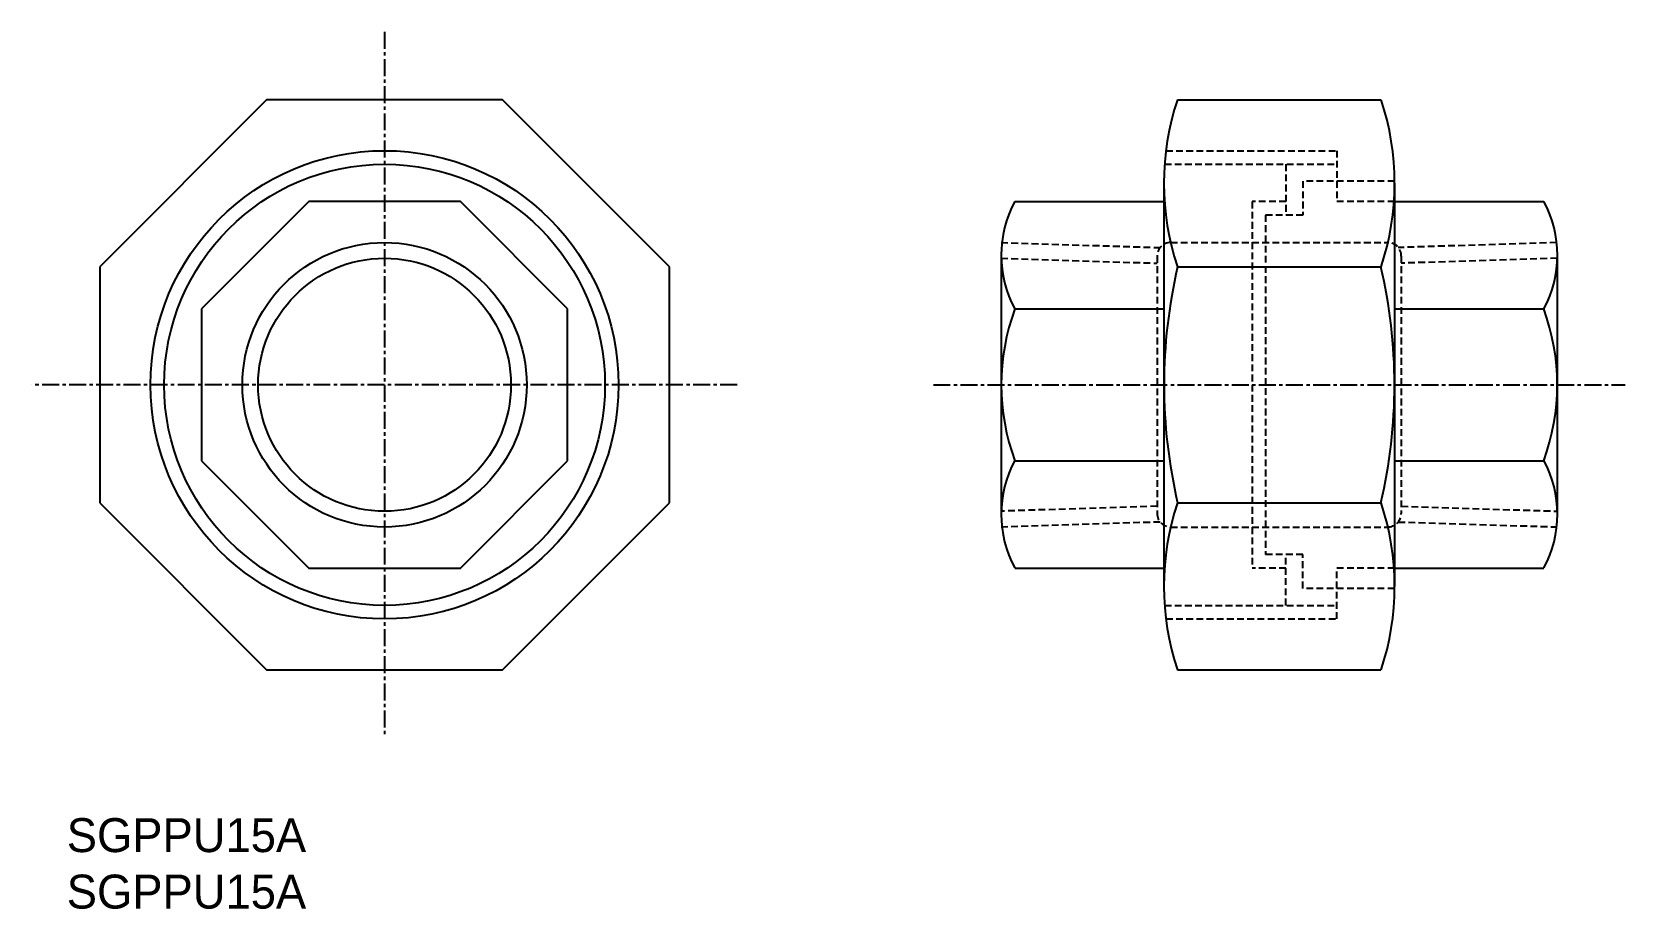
# Model space of a CAD drawing. Extents: x 95 to 213, y 164 to 229.
import ezdxf

# ---------------------------------------------------------------- set-up
doc = ezdxf.new("R2010")
doc.units = 0
doc.linetypes.add('CENTER', pattern=[2, 1.25, -0.25, 0.25, -0.25])
doc.linetypes.add('DASHED', pattern=[0.75, 0.5, -0.25])
doc.layers.get('0').update_dxf_attribs({"linetype": 'CONTINUOUS'})
doc.layers.add('CENTER', color=1, linetype='CENTER')

msp = doc.modelspace()

# ---------------------------------------------------------------- linework, layer by layer
at = {"color": 7, "linetype": 'CONTINUOUS'}
for p, q in [((112.66, 223.78), (100.36, 211.48)), ((130.06, 223.78), (112.66, 223.78)), ((142.36, 211.48), (130.06, 223.78)), ((179.82, 223.78), (194.82, 223.78)), ((178.82, 217.63), (178.82, 187.93)), ((178.82, 217.63), (178.82, 211.48)), ((195.82, 217.63), (195.82, 187.93)), ((115.77, 216.28), (107.86, 208.37)), ((126.95, 216.28), (115.77, 216.28)), ((134.86, 208.37), (126.95, 216.28)), ((167.82, 216.28), (178.82, 216.28)), ((195.82, 216.28), (206.82, 216.28)), ((100.36, 211.48), (100.36, 194.08)), ((142.36, 194.08), (142.36, 211.48)), ((166.82, 212.33), (166.82, 197.19)), ((179.82, 211.48), (194.82, 211.48)), ((207.82, 212.33), (207.82, 193.24)), ((107.86, 208.37), (107.86, 197.19)), ((134.86, 197.19), (134.86, 208.37)), ((167.82, 208.37), (178.82, 208.37)), ((195.82, 208.37), (206.82, 208.37)), ((107.86, 197.19), (115.77, 189.28)), ((126.95, 189.28), (134.86, 197.19)), ((166.82, 197.19), (166.82, 193.24)), ((167.82, 197.19), (178.82, 197.19)), ((195.82, 197.19), (206.82, 197.19)), ((100.36, 194.08), (112.66, 181.78)), ((130.06, 181.78), (142.36, 194.08)), ((179.82, 194.08), (194.82, 194.08)), ((115.77, 189.28), (126.95, 189.28)), ((167.82, 189.28), (178.82, 189.28)), ((195.82, 189.28), (206.82, 189.28)), ((112.66, 181.78), (130.06, 181.78)), ((179.82, 181.78), (194.82, 181.78))]:
    msp.add_line(p, q, dxfattribs=at)
at = {"color": 3, "linetype": 'DASHED'}
for p, q in [((178.97, 220.03), (191.57, 220.03)), ((191.57, 220.03), (191.57, 216.28)), ((178.87, 219.03), (191.57, 219.03)), ((187.82, 219.03), (187.82, 215.28)), ((195.82, 217.78), (189.07, 217.78)), ((189.07, 217.78), (189.07, 215.28)), ((187.82, 216.28), (185.32, 216.28)), ((185.32, 216.28), (185.32, 189.28)), ((195.82, 216.28), (191.57, 216.28)), ((186.32, 215.28), (186.32, 190.28)), ((189.07, 215.28), (186.32, 215.28)), ((166.82, 213.26), (178.55, 212.89)), ((179.32, 213.26), (195.32, 213.26)), ((207.77, 213.26), (196.1, 212.89)), ((166.82, 212.1), (178.32, 211.74)), ((178.32, 212.26), (178.32, 193.3)), ((196.32, 212.26), (196.32, 193.3)), ((207.82, 212.1), (196.32, 211.74)), ((178.32, 193.83), (166.82, 193.47)), ((196.32, 193.83), (207.82, 193.47)), ((178.55, 192.67), (166.82, 192.3)), ((196.1, 192.67), (207.77, 192.31)), ((179.32, 192.3), (195.32, 192.3)), ((187.82, 189.28), (185.32, 189.28)), ((189.07, 190.28), (186.32, 190.28)), ((187.82, 186.53), (187.82, 190.28)), ((189.07, 187.78), (189.07, 190.28)), ((191.57, 185.53), (191.57, 189.28)), ((195.82, 189.28), (191.57, 189.28)), ((195.82, 187.78), (189.07, 187.78)), ((178.87, 186.53), (191.57, 186.53)), ((178.97, 185.53), (191.57, 185.53))]:
    msp.add_line(p, q, dxfattribs=at)
at = {"color": 7, "linetype": 'CONTINUOUS'}
for radius in [17.25, 9.32]:
    msp.add_circle((121.36, 202.78), radius, dxfattribs=at)
at = {"color": 3, "linetype": 'CONTINUOUS'}
for radius in [16.25, 10.48]:
    msp.add_circle((121.36, 202.78), radius, dxfattribs=at)
at = {"color": 7, "linetype": 'CONTINUOUS'}
for centre, radius, start, end in [((198.24, 217.63), 19.42, 161.5311, 198.4689), ((176.41, 217.63), 19.42, 341.5311, 18.4689), ((175.14, 212.33), 8.32, 151.6145, 208.3855), ((199.51, 212.33), 8.32, 331.6145, 28.3855), ((217.16, 202.78), 38.33, 166.8838, 193.1162), ((157.49, 202.78), 38.33, 346.8838, 13.1162), ((182.96, 202.78), 16.13, 159.7219, 200.2781), ((191.69, 202.78), 16.13, 339.7219, 20.2781), ((175.14, 193.24), 8.32, 151.6145, 208.3855), ((199.51, 193.24), 8.32, 331.6145, 28.3855), ((198.24, 187.93), 19.42, 161.5311, 198.4689), ((176.41, 187.93), 19.42, 341.5311, 18.4689)]:
    msp.add_arc(centre, radius, start, end, dxfattribs=at)
at = {"color": 3, "linetype": 'DASHED'}
for centre, start, end in [((179.32, 212.26), 90, 180), ((195.32, 212.26), 0, 90), ((179.32, 193.3), 180, 270), ((195.32, 193.3), 270, 0)]:
    msp.add_arc(centre, 1, start, end, dxfattribs=at)
at = {"layer": 'CENTER', "color": 1, "linetype": 'CENTER'}
for p, q in [((121.36, 228.78), (121.36, 176.78)), ((147.36, 202.78), (95.36, 202.78)), ((161.82, 202.78), (212.82, 202.78))]:
    msp.add_line(p, q, dxfattribs=at)

# ---------------------------------------------------------------- texts
at = {"linetype": 'DASHED'}
for p in [(97.93, 168.35), (97.93, 164.19)]:
    msp.add_text('SGPPU15A', height=2.5, dxfattribs=at).set_placement(p)

doc.saveas('drawing.dxf')
